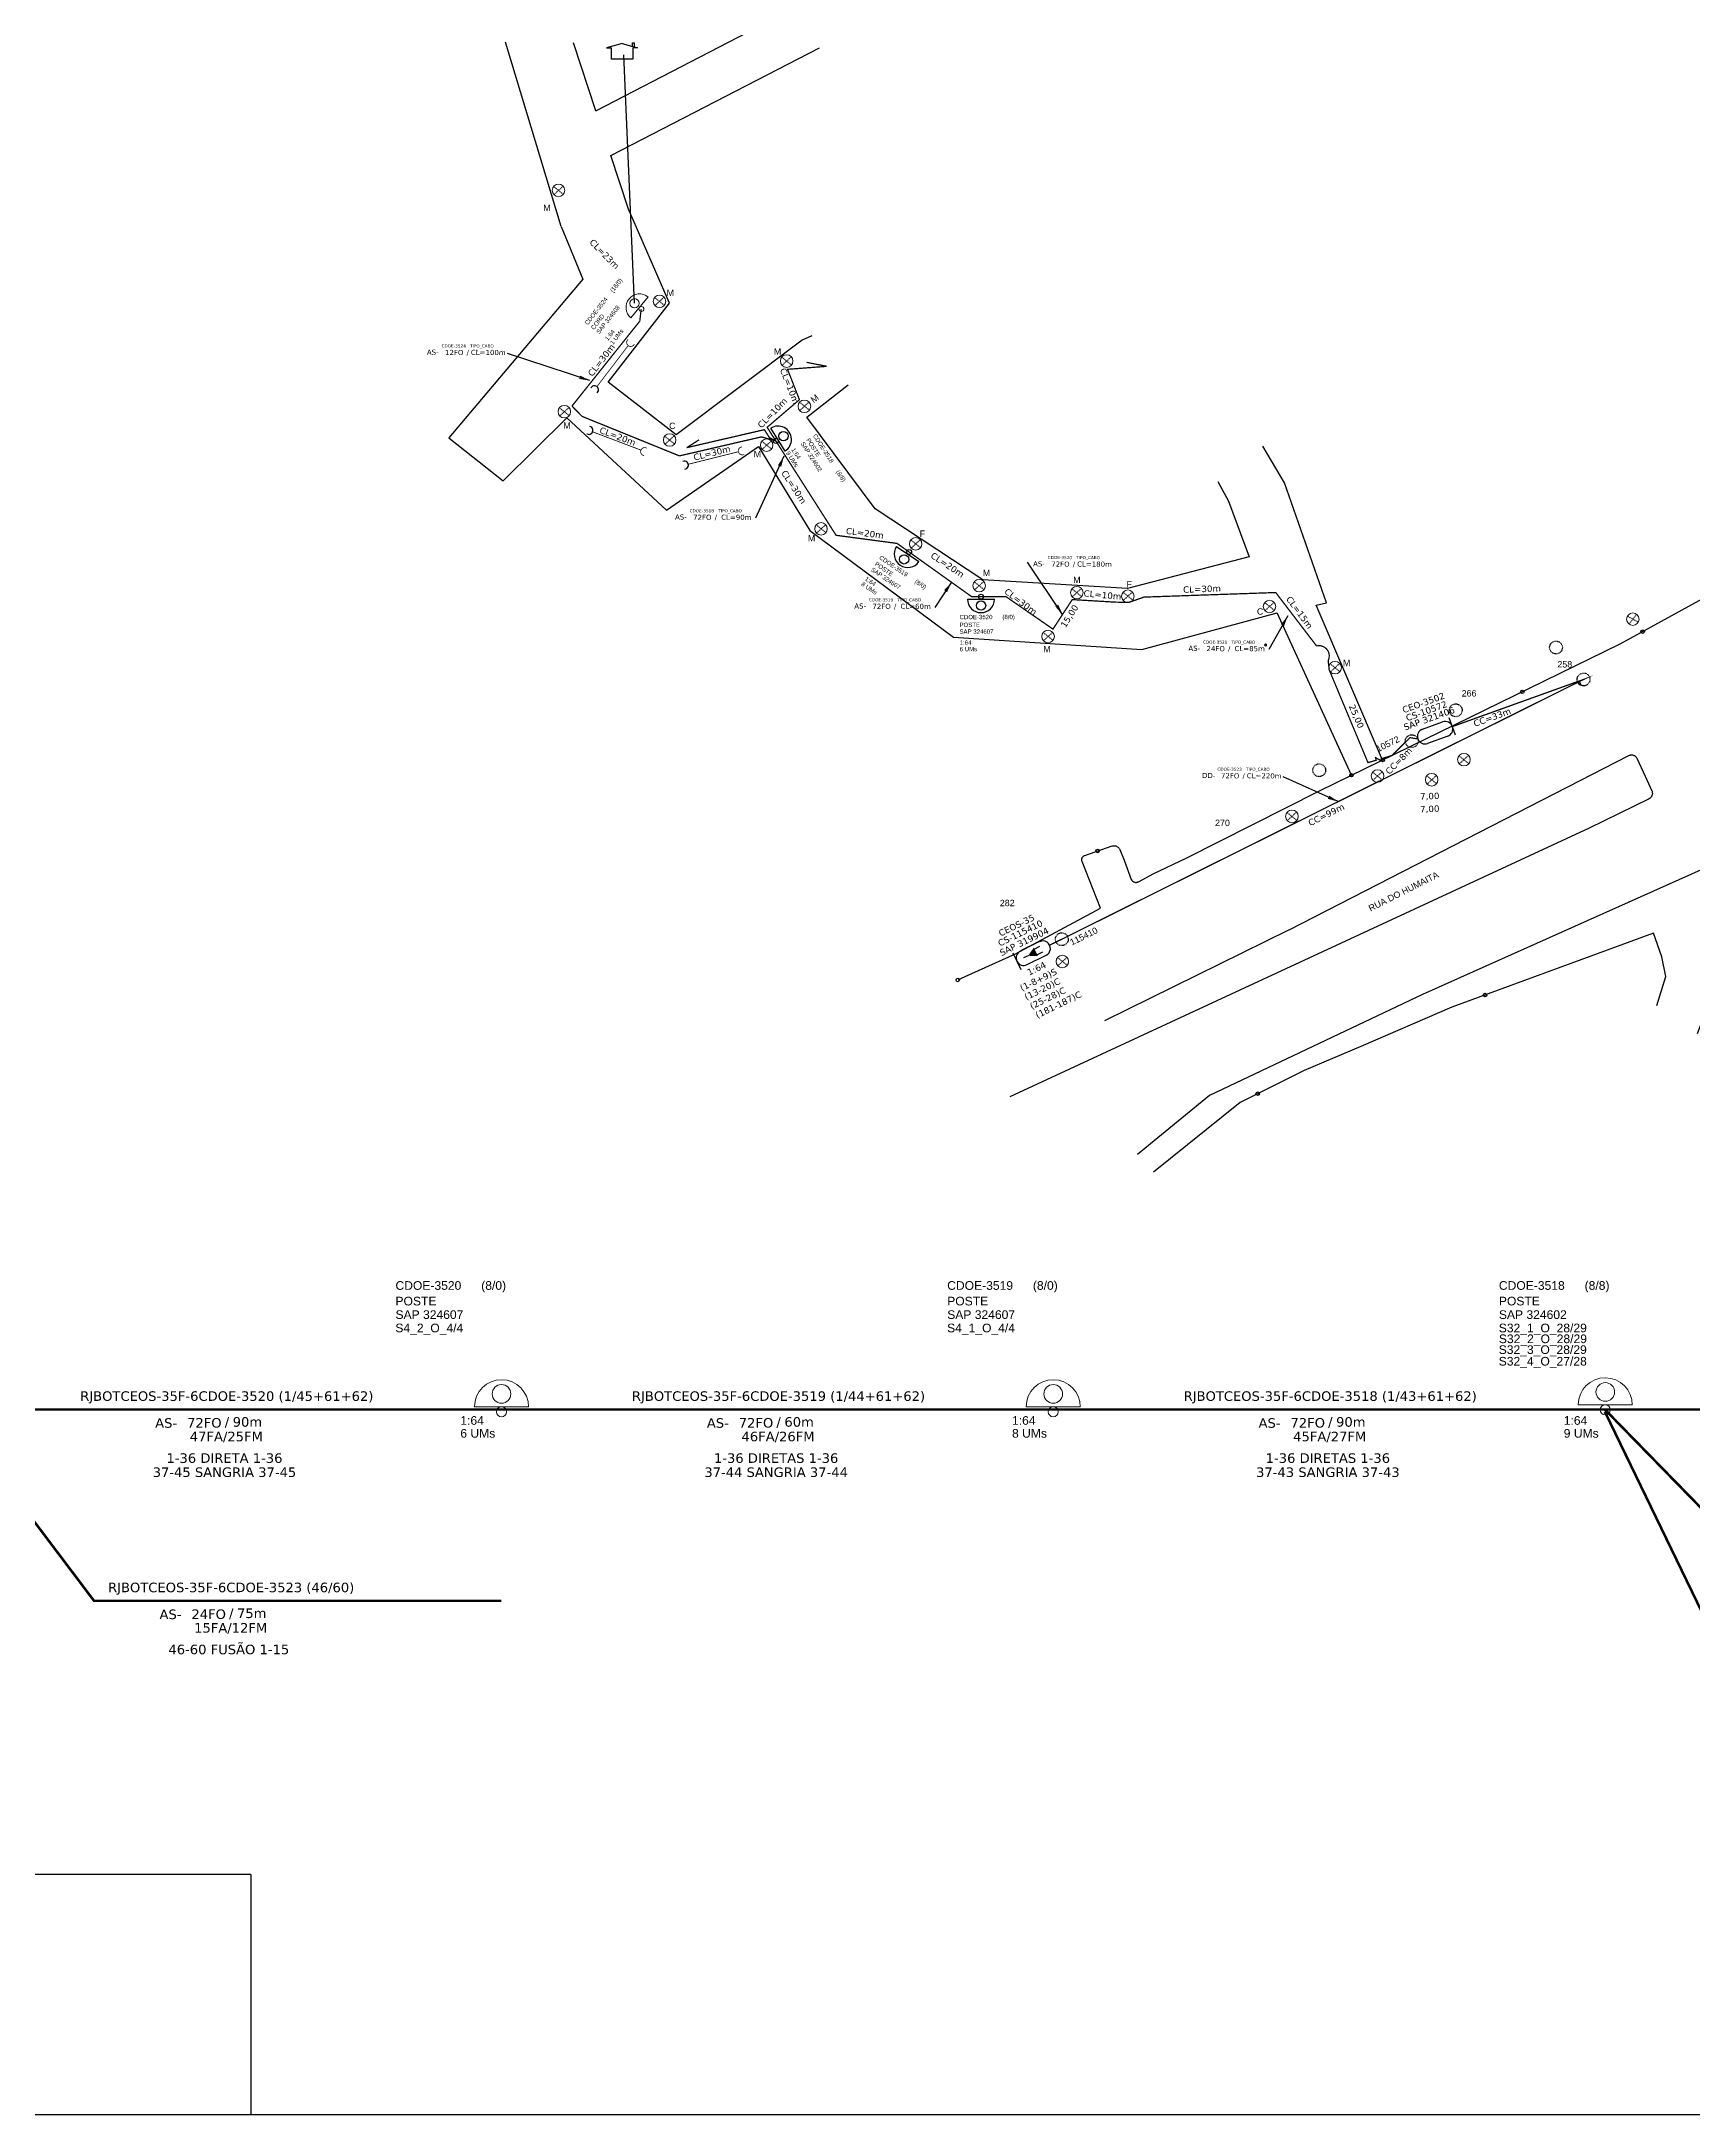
# Model space of a CAD drawing. Header units: millimetres. Extents: x -390 to 805, y 10126 to 10720.
# Drawn here: x 283.4 to 594.9, y 10126.3 to 10517.1 of the extents above; entities that cross this region are included whole.
import ezdxf
from ezdxf.enums import TextEntityAlignment as Align

# ---------------------------------------------------------------- set-up
doc = ezdxf.new("R2010")
doc.units = ezdxf.units.MM
doc.header["$LTSCALE"] = 0.1
doc.header["$MEASUREMENT"] = 0
doc.linetypes.add('PHANTOM2', pattern=[1.25, 0.625, -0.125, 0.125, -0.125, 0.125, -0.125])
for name, color, linetype in [('10.0-Cartográfico', 252, 'Continuous'), ('10.1-Caixas Subterrâneas', 5, 'Continuous'), ('20.4-CEOS', 1, 'Continuous'), ('20.5-CABO EM DUTO', 1, 'Continuous'), ('20.5-CEO', 1, 'Continuous'), ('20.8-Legenda', 1, 'Continuous'), ('CD a instalar', 1, 'Continuous'), ('label_cabos', 7, 'Continuous'), ('MUB_DIVISA', 7, 'Continuous'), ('MUB_NUMERACAO', 7, 'Continuous'), ('MUB_SEGMENTO', 7, 'Continuous'), ('Subida Lateral', 5, 'Continuous')]:
    doc.layers.add(name, color=color, linetype=linetype)
for name, color, linetype, lineweight in [('10.4-Postes', 1, 'Continuous', 0), ("20.0-LEGENDA DOS CDO'S", 1, 'Continuous', 0), ('20.2-CDO_POSTE', 1, 'Continuous', 5), ('20.6-CORDOALHA_SUPORTE', 7, 'Continuous', 25), ('40.1-ETIQUETAS', 1, 'Continuous', 20)]:
    doc.layers.add(name, color=color, linetype=linetype, lineweight=lineweight)
for name, color, linetype, plot in [('asbuilt', 1, 'Continuous', False), ('DROP DE CLIENTE', 140, 'Continuous', False), ('EXTRA', 50, 'Continuous', False)]:
    doc.layers.add(name, color=color, linetype=linetype, plot=plot)
doc.styles.add('ARIAL', font='arial.ttf')
doc.styles.add('siredit', font='verdana.ttf')
doc.styles.get("Standard").update_dxf_attribs({"font": 'arial.ttf'})
doc.linetypes.add('FENCELINE1', pattern='A,0.25,-0.1,[133,ltypeshp.shx,S=0.1,R=0,X=-0.1,Y=0],-0.1,1', length=1.45)
doc.dimstyles.new('CC', dxfattribs={"dimtxt": 1, "dimasz": 2, "dimexe": 0.18, "dimexo": 0.0625, "dimgap": 0.09, "dimtad": 0, "dimdec": 0, "dimrnd": 1, "dimzin": 0, "dimdsep": 46, "dimtxsty": 'siredit', "dimblk": 'NONE', "dimcen": 0, "dimse1": 1, "dimse2": 1, "dimsd1": 1, "dimsd2": 1, "dimclrt": 7, "dimadec": 0, "dimazin": 0, "dimtfac": 1, "dimtdec": 0, "dimtofl": 0, "dimtmove": 0, "dimatfit": 3, "dimfxl": 0, "dimtolj": 1, "dimtzin": 0, "dimarcsym": 0})

# ---------------------------------------------------------------- blocks, each defined once
blk = doc.blocks.new('CDOE_CT_POST_DESENHO')
at = {"color": 0}
blk.add_line((2.14, 0.39), (-2.11, 0.39), dxfattribs=at)
for centre, radius in [((0.01, 1.4), 0.733), ((0.01, 0), 0.393)]:
    blk.add_circle(centre, radius, dxfattribs=at)
blk.add_arc((0.01, 0.39), 2.12, 0, 180, dxfattribs=at)
blk = doc.blocks.new('_None')
blk = doc.blocks.new('PDO_PST')
at = {"color": 0}
blk.add_line((2.5, 0), (-2.5, 0), dxfattribs=at)
for centre, radius in [((0, 1.19), 0.862), ((0, -0.46), 0.463)]:
    blk.add_circle(centre, radius, dxfattribs=at)
blk.add_arc((0, 0), 2.5, 0, 180, dxfattribs=at)

msp = doc.modelspace()

# ---------------------------------------------------------------- linework, layer by layer
for p, q in [((392.88, 10516.7), (389.95, 10515.84)), ((392.88, 10516.7), (395.81, 10515.84)), ((394.85, 10516.83), (395.16, 10516.83)), ((394.85, 10516.14), (394.85, 10516.83)), ((395.16, 10516.83), (395.16, 10516.05)), ((389.95, 10515.84), (390.87, 10515.84)), ((390.87, 10513.74), (390.87, 10515.84)), ((394.89, 10513.74), (390.87, 10513.74)), ((395.81, 10515.84), (394.89, 10515.84)), ((394.89, 10515.84), (394.89, 10513.74))]:
    msp.add_line(p, q)
for points in [[(-33.09, 10126.29), (805.48, 10126.29), (805.48, 10720.29), (-33.09, 10720.29), (-33.09, 10126.29)], [(322.86, 10171.56), (-33.09, 10171.56)]]:
    msp.add_lwpolyline(points)
at = {"linetype": 'Continuous'}
msp.add_lwpolyline([(322.86, 10171.56), (322.86, 10126.29)], dxfattribs=at)
at = {"layer": '10.0-Cartográfico', "color": 4}
for points in [[(428.66, 10461.57), (426.85, 10460.75), (403.1, 10442.89), (390.26, 10452.84), (401.81, 10467.74), (394.1, 10485.45)], [(381.41, 10482.16), (385.48, 10472.26), (360.19, 10442.34), (370.46, 10434.26), (382.45, 10446.1), (401.24, 10428.69)], [(505.21, 10434.13), (507.2, 10430.42), (511.08, 10419.89), (488.14, 10413.97), (460.88, 10415.61), (440.62, 10428.95), (427.69, 10446.25), (435.48, 10452.36)], [(401.24, 10428.69), (418.58, 10440.72), (428.29, 10424.87), (455.35, 10404.78), (490.89, 10402.45), (516.39, 10409.39)], [(523.72, 10410.84), (525.66, 10411.23), (517.76, 10433.87), (513.65, 10440.81)], [(483.08, 10353.68), (479.6, 10362.52), (479.57, 10362.61), (479.55, 10362.69), (479.54, 10362.79), (479.54, 10362.88), (479.55, 10362.97), (479.57, 10363.05), (479.6, 10363.14), (479.64, 10363.23), (479.69, 10363.3), (479.74, 10363.38), (479.81, 10363.45), (479.88, 10363.51), (479.96, 10363.56), (480.05, 10363.61), (480.14, 10363.64), (485.29, 10365.42), (485.35, 10365.44), (485.47, 10365.46), (485.6, 10365.47), (485.71, 10365.46), (485.83, 10365.45), (485.96, 10365.42), (486.07, 10365.39), (486.18, 10365.34), (486.29, 10365.28), (486.39, 10365.21), (486.48, 10365.13), (486.55, 10365.05), (486.62, 10364.95), (486.68, 10364.85), (486.73, 10364.75), (487.51, 10362.77), (488.88, 10359.12), (488.9, 10359.07), (488.95, 10358.98), (489, 10358.91), (489.07, 10358.84), (489.13, 10358.78), (489.21, 10358.71), (489.29, 10358.67), (489.37, 10358.63), (489.47, 10358.6), (489.56, 10358.57), (489.65, 10358.56), (489.76, 10358.55), (489.85, 10358.56), (489.95, 10358.57), (490.05, 10358.59), (490.13, 10358.63), (490.23, 10358.67), (493.15, 10360.24), (499.25, 10363.15), (524.37, 10375.81), (581.05, 10403.49), (615.44, 10422.35)], [(536.27, 10381.62), (523.72, 10410.84)], [(530.38, 10378.75), (516.39, 10409.39)], [(466.06, 10318.17), (575.25, 10368.82), (586.55, 10374.39), (586.57, 10374.4), (586.68, 10374.46), (586.77, 10374.54), (586.86, 10374.61), (586.94, 10374.7), (587.01, 10374.79), (587.07, 10374.9), (587.11, 10374.99), (587.15, 10375.1), (587.17, 10375.22), (587.18, 10375.33), (587.17, 10375.44), (587.15, 10375.56), (587.12, 10375.67), (587.08, 10375.77), (585.82, 10378.49), (584.26, 10381.88), (584.21, 10381.98), (584.14, 10382.08), (584.07, 10382.17), (583.99, 10382.25), (583.89, 10382.33), (583.79, 10382.38), (583.68, 10382.43), (583.57, 10382.49), (583.44, 10382.52), (583.33, 10382.53), (583.21, 10382.54), (583.08, 10382.53), (582.96, 10382.52), (582.85, 10382.49), (582.73, 10382.45), (582.62, 10382.4), (573.47, 10377.7), (518.56, 10349.54), (518.51, 10349.52), (483.8, 10332.43)], [(595.6, 10330.04), (597.38, 10334.64), (611.23, 10367.55), (543.78, 10337.41), (503.65, 10318.38), (490.06, 10307.29)], [(456.29, 10340.22), (467.05, 10345.07), (483.08, 10353.68)], [(587.98, 10335.35), (589.66, 10340.82), (588.93, 10344.54), (587.35, 10348.99), (549.33, 10335.02), (532.15, 10327.59), (521.5, 10323.1), (509.4, 10317.07), (493.05, 10303.96)]]:
    msp.add_lwpolyline(points, dxfattribs=at)
at = {"layer": '10.1-Caixas Subterrâneas', "linetype": 'PHANTOM2'}
for centre in [(568.95, 10402.83), (574.15, 10396.81), (550.04, 10390.99), (541.75, 10385.18), (524.31, 10379.69), (475.78, 10347.84)]:
    msp.add_circle(centre, 1.21, dxfattribs=at)
at = {"layer": '10.4-Postes', "color": 0}
for p, q in [((514.2, 10403.5), (513.99, 10403.29)), ((513.99, 10403.29), (514.2, 10403.09)), ((514.34, 10403.44), (514.05, 10403.44)), ((514.05, 10403.44), (514.05, 10403.15)), ((514.05, 10403.15), (514.34, 10403.15)), ((514.4, 10403.29), (514.2, 10403.5)), ((514.2, 10403.09), (514.4, 10403.29)), ((514.34, 10403.15), (514.34, 10403.44)), ((573.41, 10396.2), (573.2, 10396)), ((573.2, 10396), (573.41, 10395.79)), ((573.55, 10396.14), (573.26, 10396.14)), ((573.26, 10396.14), (573.26, 10395.85)), ((573.26, 10395.85), (573.55, 10395.85)), ((573.61, 10396), (573.41, 10396.2)), ((573.41, 10395.79), (573.61, 10396)), ((573.55, 10395.85), (573.55, 10396.14))]:
    msp.add_line(p, q, dxfattribs=at)
at = {"layer": '10.4-Postes', "color": 1, "linetype": 'PHANTOM2'}
for points in [[(379.97, 10489.73), (381.81, 10488.24)], [(381.76, 10489.79), (380.02, 10488.18)], [(399.01, 10468.83), (400.85, 10467.33)], [(400.8, 10468.88), (399.06, 10467.27)], [(422.99, 10457.57), (424.83, 10456.08)], [(424.77, 10457.63), (423.04, 10456.02)], [(381.08, 10448.04), (382.92, 10446.54)], [(382.87, 10448.09), (381.13, 10446.48)], [(426.33, 10449.05), (428.17, 10447.56)], [(428.12, 10449.11), (426.39, 10447.5)], [(400.92, 10442.69), (402.76, 10441.2)], [(402.71, 10442.75), (400.97, 10441.14)], [(419.21, 10441.71), (421.05, 10440.22)], [(421, 10441.77), (419.26, 10440.16)], [(429.47, 10425.93), (431.31, 10424.44)], [(431.26, 10425.99), (429.52, 10424.38)], [(447.3, 10423.11), (449.14, 10421.61)], [(449.09, 10423.16), (447.35, 10421.55)], [(459.28, 10415.22), (461.12, 10413.73)], [(461.07, 10415.28), (459.33, 10413.67)], [(477.69, 10413.92), (479.53, 10412.43)], [(479.48, 10413.98), (477.74, 10412.37)], [(487.3, 10413.24), (489.14, 10411.75)], [(489.08, 10413.3), (487.35, 10411.69)], [(514.02, 10411.31), (515.86, 10409.81)], [(515.81, 10411.37), (514.07, 10409.75)], [(582.41, 10408.75), (584.48, 10407.6)], [(584.16, 10409.12), (582.73, 10407.23)], [(472.28, 10405.65), (474.11, 10404.16)], [(474.06, 10405.71), (472.33, 10404.1)], [(526.38, 10399.77), (528.22, 10398.27)], [(528.17, 10399.83), (526.43, 10398.21)], [(534.39, 10379.36), (536.23, 10377.86)], [(536.18, 10379.41), (534.44, 10377.8)], [(550.67, 10382.44), (552.51, 10380.95)], [(552.46, 10382.5), (550.72, 10380.89)], [(544.6, 10378.65), (546.44, 10377.15)], [(546.39, 10378.7), (544.65, 10377.09)], [(518.24, 10371.74), (520.08, 10370.25)], [(520.03, 10371.8), (518.29, 10370.19)], [(474.97, 10344.38), (476.81, 10342.89)], [(476.76, 10344.44), (475.03, 10342.83)]]:
    msp.add_lwpolyline(points, dxfattribs=at)
at = {"layer": '10.4-Postes', "color": 1}
for centre in [(380.89, 10488.99), (399.93, 10468.08), (423.91, 10456.82), (382, 10447.29), (427.25, 10448.3), (401.84, 10441.94), (420.13, 10440.97), (430.39, 10425.19), (448.22, 10422.36), (460.2, 10414.48), (478.61, 10413.17), (488.22, 10412.49), (514.94, 10410.56), (583.44, 10408.17), (473.19, 10404.9), (527.3, 10399.02), (535.31, 10378.61), (551.59, 10381.7), (545.52, 10377.9), (519.16, 10370.99), (475.89, 10343.63)]:
    msp.add_circle(centre, 1.18, dxfattribs=at)
at = {"layer": '20.4-CEOS', "color": 5}
for p, q in [((471.57, 10347.38), (467.97, 10345.62)), ((469.23, 10343.05), (472.83, 10344.81))]:
    msp.add_line(p, q, dxfattribs=at)
for points in [[(466.56, 10345.25), (468.07, 10342.15)], [(469.41, 10344.72), (468.54, 10344.3)], [(470.55, 10345.98), (471.65, 10346.51)], [(471.08, 10344.91), (472.17, 10345.44)]]:
    msp.add_lwpolyline(points, dxfattribs=at)
msp.add_lwpolyline([(469.41, 10344.72, 0, 1.77, 0), (470.89, 10345.45, 1.77, 1.77, 0)], format="xyseb", dxfattribs=at)
for centre, start, end in [((468.6, 10344.33), 116.0474, 296.0474), ((472.2, 10346.09), 296.0474, 116.0474)]:
    msp.add_arc(centre, 1.43, start, end, dxfattribs=at)
at = {"layer": '20.5-CABO EM DUTO', "color": 5, "linetype": 'ByBlock', "const_width": 0.48}
for points in [[(266.12, 10259.19), (370.14, 10259.19)], [(370.14, 10259.19), (474.16, 10259.19)], [(474.16, 10259.19), (578.17, 10259.19)]]:
    msp.add_lwpolyline(points, dxfattribs=at)
at = {"layer": '20.5-CABO EM DUTO', "color": 0, "linetype": 'ByBlock'}
for points in [[(370.14, 10223.12, 0.48, 0.48, 0), (293.32, 10223.12, 0.48, 0.48, 0), (266.12, 10259.19, 0, 0, 0)], [(682.19, 10231.33, 0.48, 0.48, 0), (605.37, 10231.33, 0.48, 0.48, 0), (578.17, 10259.19, 0, 0, 0)]]:
    msp.add_lwpolyline(points, format="xyseb", dxfattribs=at)
at = {"layer": '20.5-CABO EM DUTO', "color": 0, "linetype": 'ByBlock', "const_width": 0.48}
msp.add_lwpolyline([(578.17, 10259.19), (682.19, 10259.19)], dxfattribs=at)
at = {"layer": '20.5-CABO EM DUTO', "color": 1, "linetype": 'ByBlock'}
msp.add_lwpolyline([(680.38, 10203.48, 0.48, 0.48, 0), (604.94, 10203.48, 0.48, 0.48, 0), (578.17, 10258.76, 0, 0, 0)], format="xyseb", dxfattribs=at)
at = {"layer": '20.5-CEO', "color": 5}
for p, q in [((543.78, 10387.43), (547.57, 10388.79)), ((548.54, 10386.09), (544.75, 10384.73))]:
    msp.add_line(p, q, dxfattribs=at)
msp.add_lwpolyline([(549.99, 10386.29), (548.82, 10389.55)], dxfattribs=at)
for centre, start, end in [((544.26, 10386.08), 109.7594, 289.7594), ((548.05, 10387.44), 289.7594, 109.7594)]:
    msp.add_arc(centre, 1.44, start, end, dxfattribs=at)
at = {"layer": '20.6-CORDOALHA_SUPORTE', "color": 0}
for centre, start, end in [((387.67, 10451.41), 312.8109, 151.2605), ((386.63, 10443.76), 239.3768, 77.8264), ((404.63, 10437.2), 274.1387, 112.5883)]:
    msp.add_arc(centre, 0.75, start, end, dxfattribs=at)
at = {"layer": 'asbuilt', "color": 1, "linetype": 'FENCELINE1', "ltscale": 30, "const_width": 0.24}
for points in [[(396.48, 10466.64), (396.21, 10464.35)], [(383.43, 10448.34), (396.21, 10464.35)], [(403.68, 10438.95), (385.34, 10446.39), (383.43, 10448.34)], [(421.85, 10441.65), (421.86, 10441.77), (419.15, 10442.53), (403.68, 10438.95)]]:
    msp.add_lwpolyline(points, dxfattribs=at)
at = {"layer": 'asbuilt', "color": 0, "linetype": 'FENCELINE1', "ltscale": 30, "const_width": 0.24}
for points in [[(421.86, 10441.77), (420.22, 10444.34), (426.31, 10449.54), (424.07, 10455.27), (431.47, 10455.83)], [(431.47, 10455.83), (427.66, 10456.59)]]:
    msp.add_lwpolyline(points, dxfattribs=at)
at = {"layer": 'asbuilt', "color": 5, "linetype": 'FENCELINE1', "ltscale": 30, "const_width": 0.24}
for points in [[(421.86, 10441.77), (420.65, 10442.39), (419.7, 10443.89), (405.06, 10440.5)], [(405.06, 10440.5), (407.39, 10441.98)], [(446.99, 10420.83), (444.72, 10422.45), (433.22, 10423.98), (421.86, 10441.77)], [(460.55, 10412.41), (458.79, 10412.41), (446.99, 10420.83)], [(488.39, 10411.32), (485.68, 10411.39), (477.75, 10411.86), (474.11, 10406.3), (465.26, 10412.41), (460.55, 10412.41)], [(523.81, 10403.12), (516.11, 10413.19), (491.27, 10412.33), (488.41, 10411.33), (488.41, 10411.33)]]:
    msp.add_lwpolyline(points, dxfattribs=at)
msp.add_lwpolyline([(523.81, 10403.12, -0.636795), (523.81, 10403.12, -0.636795), (526, 10400.4), (526.18, 10398.65), (533.5, 10381.13), (534.58, 10381.44)], format="xyb", dxfattribs=at)
at = {"layer": 'asbuilt', "color": 5, "linetype": 'ByBlock', "const_width": 0.24}
msp.add_lwpolyline([(542.9, 10385.59), (541.42, 10385.84), (538.02, 10382.48), (536.63, 10382.04)], dxfattribs=at)
at = {"layer": 'CD a instalar', "color": 5, "linetype": 'ByBlock', "const_width": 0.24}
msp.add_lwpolyline([(473.49, 10346.72), (475.78, 10347.84), (574.15, 10396.81), (549.4, 10387.92)], dxfattribs=at)
at = {"layer": 'DROP DE CLIENTE', "color": 4}
for points in [[(387.95, 10504), (427.29, 10524.34)], [(381.41, 10482.16), (370.9, 10516.92)], [(387.95, 10504), (383.7, 10516.82)], [(390.76, 10495.55), (430.1, 10515.89)]]:
    msp.add_lwpolyline(points, dxfattribs=at)
at = {"layer": 'DROP DE CLIENTE'}
msp.add_lwpolyline([(395.22, 10467.71), (393.23, 10514.56)], dxfattribs=at)
at = {"layer": 'DROP DE CLIENTE', "color": 0}
msp.add_lwpolyline([(394.1, 10485.45), (390.76, 10495.55)], dxfattribs=at)
at = {"layer": 'DROP DE CLIENTE', "color": 0, "const_width": 0.15}
for points in [[(388.13, 10452.01), (394.03, 10459.74)], [(387.33, 10443.48), (396.43, 10440.04)], [(405.36, 10437.37), (414.8, 10439.73)]]:
    msp.add_lwpolyline(points, dxfattribs=at)
for points in [[(395.18, 10460.01, -1.231752), (394, 10460.9, 0.979223)], [(388.18, 10450.86, 1.202244), (387.01, 10451.78, 8.726709)], [(386.25, 10443.11, 1.202244), (386.79, 10444.49, 8.726709)], [(397.01, 10439.01, -1.231752), (397.53, 10440.39, 0.979223)], [(404.68, 10436.45, 1.202244), (404.34, 10437.89, 8.726709)], [(415.87, 10439.21, -1.231752), (415.51, 10440.65, 0.979223)]]:
    msp.add_lwpolyline(points, format="xyb", dxfattribs=at)
at = {"layer": 'MUB_DIVISA', "linetype": 'Continuous'}
for centre in [(585.3, 10405.82), (562.59, 10394.48), (536.27, 10381.62), (530.38, 10378.75), (482.55, 10364.48), (456.16, 10340.16), (555.57, 10337.31), (512.71, 10318.72)]:
    msp.add_circle(centre, 0.33, dxfattribs=at)
at = {"layer": 'Subida Lateral', "const_width": 0.24}
msp.add_lwpolyline([(534.58, 10381.44), (535.06, 10381.59), (534.93, 10382.06), (536.16, 10381.39), (536.03, 10381.86), (536.63, 10382.04)], dxfattribs=at)

# ---------------------------------------------------------------- block references
at = {"layer": '20.2-CDO_POSTE', "color": 1, "xscale": 1.200000000000032, "yscale": 1.199999999999818, "zscale": 1.199999999999999, "rotation": 50.49398193870274}
msp.add_blockref('CDOE_CT_POST_DESENHO', (396.51, 10466.63), dxfattribs=at)
at = {"layer": '20.2-CDO_POSTE', "color": 0, "linetype": 'Continuous', "xscale": 2.040393965216065, "yscale": 2.040393965216026, "zscale": 2.040393965216068, "rotation": 359.8820082586231}
for p in [(370.14, 10259.7), (474.16, 10259.7)]:
    msp.add_blockref('PDO_PST', p, dxfattribs=at)
at = {"layer": '20.2-CDO_POSTE', "color": 5, "linetype": 'Continuous', "xscale": 2.040393965216065, "yscale": 2.040393965216026, "zscale": 2.040393965216068, "rotation": 359.8820082586231}
msp.add_blockref('PDO_PST', (578.24, 10260.07), dxfattribs=at)
at = {"layer": 'asbuilt', "color": 5, "linetype": 'FENCELINE1', "ltscale": 30, "yscale": 1.199999999999818, "zscale": 1.199999999999999}
for p, xscale, rotation in [((421.86, 10441.78), 1.199999999999944, 302.5554640448079), ((447, 10420.83), 1.199999999999984, 145.865373332825), ((460.56, 10412.41), 1.200000000000002, 180)]:
    msp.add_blockref('CDOE_CT_POST_DESENHO', p, dxfattribs=dict(at, xscale=xscale, rotation=rotation))

# ---------------------------------------------------------------- texts
at = {"layer": '10.1-Caixas Subterrâneas', "color": 0}
for s, p in [('10572', (535.4, 10383.08)), ('115410', (477.67, 10346.63))]:
    msp.add_text(s, height=1.2, rotation=26.2649, dxfattribs=at).set_placement(p)
at = {"layer": '10.4-Postes', "color": 0}
for s, p in [('M', (378.01, 10485.11)), ('M', (401.28, 10469.08)), ('M', (421.49, 10458.05)), ('M', (381.79, 10444.08)), ('C', (401.74, 10444)), ('M', (417.68, 10438.69)), ('M', (427.9, 10422.84)), ('F', (448.99, 10423.69)), ('M', (460.88, 10416.29)), ('M', (477.92, 10414.97)), ('F', (487.98, 10414.17)), ('C', (512.56, 10409.02)), ('M', (472.28, 10401.94)), ('M', (528.79, 10399.31))]:
    msp.add_text(s, height=1.2, dxfattribs=at).set_placement(p)
msp.add_text('M', height=1.2, rotation=38.11, dxfattribs=at).set_placement((429.01, 10448.85))
at = {"layer": "20.0-LEGENDA DOS CDO'S", "color": 1, "style": 'ARIAL'}
msp.add_text('(16/0)', height=0.816, rotation=52.1946, dxfattribs=at).set_placement((392.08, 10470.85), align=Align.CENTER)
for s, p in [('CDOE-3524', (386.41, 10463.54)), ('CORD', (387.57, 10462.64)), ('SAP 324608', (388.58, 10461.85)), ('1:64', (390.22, 10460.59)), ('1 UMs', (391.18, 10459.85))]:
    msp.add_text(s, height=0.816, rotation=52.1946, dxfattribs=at).set_placement(p)
at = {"layer": "20.0-LEGENDA DOS CDO'S", "color": 5, "style": 'ARIAL'}
for s, rotation, p in [('POSTE', 302.6735, (427.56, 10441.95)), ('CDOE-3518', 302.6735, (428.8, 10442.75)), ('9 UMs', 302.6735, (423.73, 10439.48)), ('1:64', 302.6735, (424.75, 10440.13)), ('SAP 324602', 302.6735, (426.49, 10441.27)), ('POSTE', 325.9834, (440.43, 10418.37)), ('CDOE-3519', 325.9834, (441.25, 10419.59)), ('8 UMs', 325.9834, (437.88, 10414.58)), ('1:64', 325.9834, (438.56, 10415.58)), ('SAP 324607', 325.9834, (439.71, 10417.31)), ('CDOE-3520', 0.118, (456.5, 10408.16)), ('POSTE', 0.118, (456.5, 10406.69)), ('SAP 324607', 0.118, (456.5, 10405.41)), ('6 UMs', 0.118, (456.52, 10402.12)), ('1:64', 0.118, (456.52, 10403.34))]:
    msp.add_text(s, height=0.816, rotation=rotation, dxfattribs=at).set_placement(p)
for s, rotation, p in [('(8/8)', 302.6735, (433.8, 10434.96)), ('(8/0)', 325.9834, (448.92, 10414.41)), ('(8/0)', 0.118, (465.75, 10408.18))]:
    msp.add_text(s, height=0.816, rotation=rotation, dxfattribs=at).set_placement(p, align=Align.CENTER)
at = {"layer": "20.0-LEGENDA DOS CDO'S", "color": 0, "style": 'ARIAL'}
for s, height, p in [('CDOE-3520', 1.632, (350.15, 10281.75)), ('CDOE-3519', 1.632, (454.17, 10281.75)), ('CDOE-3518', 1.632, (558.18, 10281.75)), ('SAP 324607', 1.632, (350.15, 10276.26)), ('POSTE', 1.632, (350.15, 10278.81)), ('SAP 324607', 1.632, (454.17, 10276.26)), ('POSTE', 1.632, (454.17, 10278.81)), ('SAP 324602', 1.632, (558.18, 10276.26)), ('POSTE', 1.632, (558.18, 10278.81)), ('S4_2_O_4/4  ', 1.6323, (350.13, 10273.74)), ('S4_1_O_4/4   ', 1.6323, (454.15, 10273.74)), ('S32_1_O_28/29', 1.6323, (558.16, 10273.74)), ('S32_3_O_28/29', 1.6323, (558.15, 10269.66)), ('S32_2_O_28/29', 1.6323, (558.18, 10271.7)), ('S32_4_O_27/28', 1.6323, (558.15, 10267.47)), ('6 UMs', 1.632, (362.38, 10253.88)), ('1:64', 1.632, (362.38, 10256.31)), ('8 UMs', 1.632, (466.39, 10253.88)), ('1:64', 1.632, (466.39, 10256.31)), ('9 UMs', 1.632, (570.41, 10253.88)), ('1:64', 1.632, (570.41, 10256.31))]:
    msp.add_text(s, height=height, dxfattribs=at).set_placement(p)
for s, p in [('(8/0)', (368.66, 10281.75)), ('(8/0)', (472.67, 10281.75)), ('(8/8)', (576.69, 10281.75))]:
    msp.add_text(s, height=1.632, dxfattribs=at).set_placement(p, align=Align.CENTER)
at = {"layer": '20.4-CEOS', "color": 7, "style": 'siredit'}
for s, p in [('CEOS-35', (466.97, 10351.01)), ('CS-115410', (467.68, 10349.54)), ('SAP 319904', (468.41, 10347.94)), ('(13-20)C', (471.84, 10339)), ('1:64', (470.76, 10342.87)), ('(25-28)C', (472.85, 10337.27)), ('(181-187)C', (474.87, 10336.05))]:
    msp.add_text(s, height=1.212, rotation=26.0474, dxfattribs=at).set_placement(p, align=Align.TOP_CENTER)
at = {"layer": '20.4-CEOS', "color": 1, "style": 'siredit'}
msp.add_text('(1-8+9)S', height=1.212, rotation=26.0474, dxfattribs=at).set_placement((471.09, 10340.76), align=Align.TOP_CENTER)
at = {"layer": '20.5-CEO', "color": 7, "style": 'siredit'}
for s, p in [('CEO-3502', (543.76, 10392.99)), ('SAP 321406', (544.83, 10390.02)), ('CS-10572', (544.32, 10391.44))]:
    msp.add_text(s, height=1.217, rotation=19.7594, dxfattribs=at).set_placement(p, align=Align.TOP_CENTER)
at = {"layer": '20.8-Legenda', "color": 0, "style": 'siredit'}
for s, p in [('AS-', (357.18, 10458.5)), ('12FO', (361.23, 10458.45)), ('/', (363.78, 10458.45)), ('CL=100m', (367.65, 10458.45)), ('AS-', (403.96, 10427.43)), ('72FO', (408, 10427.38)), ('/', (410.55, 10427.38)), ('CL=90m', (414.42, 10427.38)), ('AS-', (471.47, 10418.6)), ('72FO', (475.52, 10418.55)), ('/', (478.07, 10418.55)), ('CL=180m', (481.94, 10418.55)), ('AS-', (437.76, 10410.65)), ('72FO', (441.8, 10410.59)), ('/', (444.35, 10410.59)), ('CL=60m', (448.22, 10410.59)), ('AS-', (500.75, 10402.68)), ('24FO', (504.79, 10402.62)), ('/', (507.34, 10402.62)), ('CL=85m', (511.21, 10402.62)), ('DD-', (503.47, 10378.7)), ('CL=220m', (513.93, 10378.64)), ('72FO', (507.52, 10378.64)), ('/', (510.06, 10378.64))]:
    msp.add_text(s, height=0.96, rotation=359.69, dxfattribs=at).set_placement(p, align=Align.MIDDLE_CENTER)
at = {"layer": '40.1-ETIQUETAS', "color": 1, "style": 'siredit'}
for s, p in [('RJBOTCEOS-35F-6CDOE-3520 (1/45+61+62)', (318.35, 10261.72)), ('RJBOTCEOS-35F-6CDOE-3519 (1/44+61+62)', (422.36, 10261.72)), ('RJBOTCEOS-35F-6CDOE-3518 (1/43+61+62)', (526.38, 10261.72)), ('47FA/25FM', (318.26, 10254.1)), ('46FA/26FM', (422.28, 10254.1)), ('45FA/27FM', (526.29, 10254.1))]:
    msp.add_text(s, height=1.8, dxfattribs=at).set_placement(p, align=Align.MIDDLE_CENTER)
at = {"layer": '40.1-ETIQUETAS', "color": 5, "style": 'siredit'}
for s, p in [('AS-', (308.99, 10256.65)), ('72FO', (317.37, 10256.68)), ('/', (318.79, 10256.85)), ('AS-', (413, 10256.65)), ('72FO', (421.38, 10256.68)), ('/', (422.8, 10256.85)), ('AS-', (517.02, 10256.65)), ('72FO', (525.4, 10256.68)), ('/', (526.82, 10256.85))]:
    msp.add_text(s, height=1.8, dxfattribs=at).set_placement(p, align=Align.MIDDLE_RIGHT)
for s, p in [('90m', (319.46, 10256.85)), ('60m', (423.48, 10256.85)), ('90m', (527.49, 10256.85))]:
    msp.add_text(s, height=1.8, dxfattribs=at).set_placement(p, align=Align.MIDDLE_LEFT)
for s, p in [('1-36 DIRETA 1-36', (317.91, 10249.13)), ('1-36 DIRETAS 1-36', (421.92, 10249.13)), ('1-36 DIRETAS 1-36', (525.94, 10249.13)), ('37-45 SANGRIA 37-45', (317.91, 10246.47)), ('37-44 SANGRIA 37-44', (421.92, 10246.47)), ('37-43 SANGRIA 37-43', (525.94, 10246.47))]:
    msp.add_text(s, height=1.8, dxfattribs=at).set_placement(p, align=Align.CENTER)
at = {"layer": '40.1-ETIQUETAS', "color": 0, "style": 'siredit'}
for s, p in [('RJBOTCEOS-35F-6CDOE-3523 (46/60)', (319.17, 10225.65)), ('15FA/12FM', (319.08, 10218.03))]:
    msp.add_text(s, height=1.8, dxfattribs=at).set_placement(p, align=Align.MIDDLE_CENTER)
for s, p in [('AS-', (309.81, 10220.58)), ('24FO', (318.19, 10220.61)), ('/', (319.61, 10220.78))]:
    msp.add_text(s, height=1.8, dxfattribs=at).set_placement(p, align=Align.MIDDLE_RIGHT)
msp.add_text('75m', height=1.8, dxfattribs=at).set_placement((320.28, 10220.78), align=Align.MIDDLE_LEFT)
msp.add_text('46-60 FUSÃO 1-15', height=1.8, dxfattribs=at).set_placement((318.73, 10213.06), align=Align.CENTER)
at = {"layer": 'asbuilt', "char_height": 1.2, "attachment_point": 5, "style": 'siredit'}
for s, insert, rotation in [('\\A1;15,00', (477.29, 10408.7), 57.7894), ('\\A1;25,00', (531.25, 10389.82), 293.2862), ('\\A1;7,00', (545.15, 10374.72), 2.1988), ('\\A1;7,00', (545.15, 10372.32), 2.1988)]:
    msp.add_mtext(s, dxfattribs=dict(at, insert=insert, rotation=rotation))
at = {"layer": 'DROP DE CLIENTE', "color": 0, "char_height": 1.2, "attachment_point": 5, "style": 'siredit'}
for s, insert, rotation in [('\\A1;CL=23m', (389.54, 10476.99), 314.6368), ('\\A1;CL=30m', (388.97, 10456.99), 52.5141), ('\\A1;CL=10m', (424.45, 10452.12), 291.4518), ('\\A1;CL=10m', (421.21, 10447.04), 45.8417), ('\\A1;CL=20m', (392.04, 10442.62), 339.2508), ('\\A1;CL=30m', (409.82, 10439.48), 13.9091), ('\\A1;CL=30m', (425.26, 10433.08), 303.0377), ('\\A1;CL=20m', (438.64, 10424.38), 352.5852), ('\\A1;CL=20m', (454.22, 10418.39), 326.5154), ('\\A1;CL=30m', (502.21, 10413.85), 2.1035), ('\\A1;CL=30m', (468.03, 10411.47), 323.1932), ('\\A1;CL=10m', (483.45, 10412.73), 354.7655), ('\\A1;CL=15m', (520.59, 10409.43), 306.4892), ('\\A1;CC=33m', (556.91, 10389.67), 19.8346), ('\\A1;CC=8m', (539.31, 10381.46), 45.5479), ('\\A1;CC=99m', (525.64, 10371.3), 26.4687)]:
    msp.add_mtext(s, dxfattribs=dict(at, insert=insert, rotation=rotation))
at = {"layer": 'EXTRA', "color": 0, "style": 'siredit'}
for s, p in [('CDOE-3524', (361.13, 10459.68)), ('TIPO_CABO', (366.44, 10459.68)), ('CDOE-3518', (407.9, 10428.61)), ('TIPO_CABO', (413.22, 10428.61)), ('CDOE-3520', (475.42, 10419.78)), ('TIPO_CABO', (480.73, 10419.78)), ('CDOE-3519', (441.7, 10411.82)), ('TIPO_CABO', (447.02, 10411.82)), ('CDOE-3521', (504.69, 10403.85)), ('TIPO_CABO', (510.01, 10403.85)), ('CDOE-3523', (507.41, 10379.88)), ('TIPO_CABO', (512.73, 10379.88))]:
    msp.add_text(s, height=0.576, rotation=359.69, dxfattribs=at).set_placement(p, align=Align.MIDDLE_CENTER)
at = {"layer": 'MUB_NUMERACAO', "color": 0}
for s, p in [('258', (569.21, 10399.06)), ('266', (551.17, 10393.59)), ('270', (504.67, 10369.18)), ('282', (464.09, 10354.07))]:
    msp.add_text(s, height=1.2, dxfattribs=at).set_placement(p)
at = {"layer": 'MUB_SEGMENTO', "color": 5}
msp.add_text('RUA DO HUMAITA', height=1.2, rotation=26.7811, dxfattribs=at).set_placement((533.99, 10353.04))

# ---------------------------------------------------------------- leaders
at = {"layer": 'label_cabos', "color": 0}
for points in [[(386.79, 10453.14), (371.26, 10458.26)], [(423.4, 10438.87), (418.03, 10427.19)], [(475.93, 10409.08), (469.34, 10418.92)], [(454.99, 10415.12), (451.83, 10410.4)], [(518.38, 10408.79), (514.82, 10402.43)], [(527.89, 10373.78), (517.54, 10378.46)]]:
    msp.add_leader(points, dimstyle='CC', override={"dimgap": 0.09, "dimtad": 0}, dxfattribs=at)

doc.saveas('drawing.dxf')
